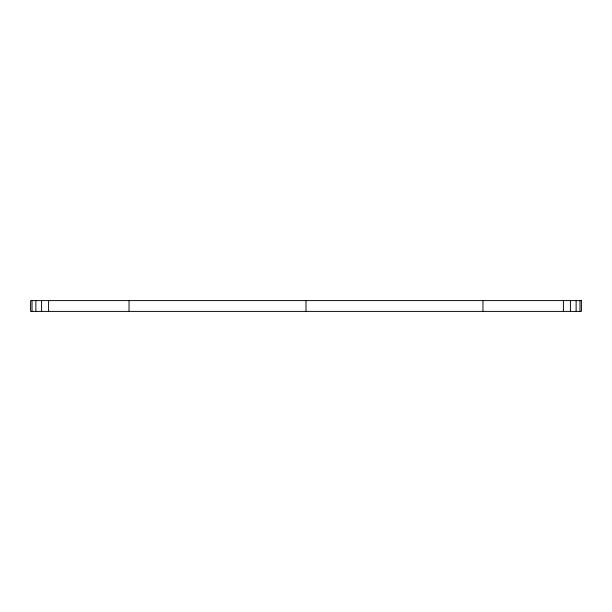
<?xml version="1.0" encoding="UTF-8"?>
<svg xmlns="http://www.w3.org/2000/svg" width="612" height="612" viewBox="0 0 612 612"><rect width="100%" height="100%" fill="white"/><g stroke="black" fill="none" stroke-linecap="round" stroke-linejoin="round"><path stroke-width="0.92" d="M579.985 300.599L579.985 311.401M576.129 300.599L576.129 311.401M570.407 300.599L570.407 311.401M563.4 300.599L563.4 311.401M482.96 300.599L482.96 311.401M306 300.599L306 311.401M129.04 300.599L129.04 311.401M48.6 300.599L48.6 311.401M41.593 300.599L41.593 311.401M35.871 300.599L35.871 311.401M32.015 300.599L32.015 311.401M581.4 300.599L30.6 300.599L30.6 311.401L581.4 311.401L581.4 300.599"/></g></svg>
